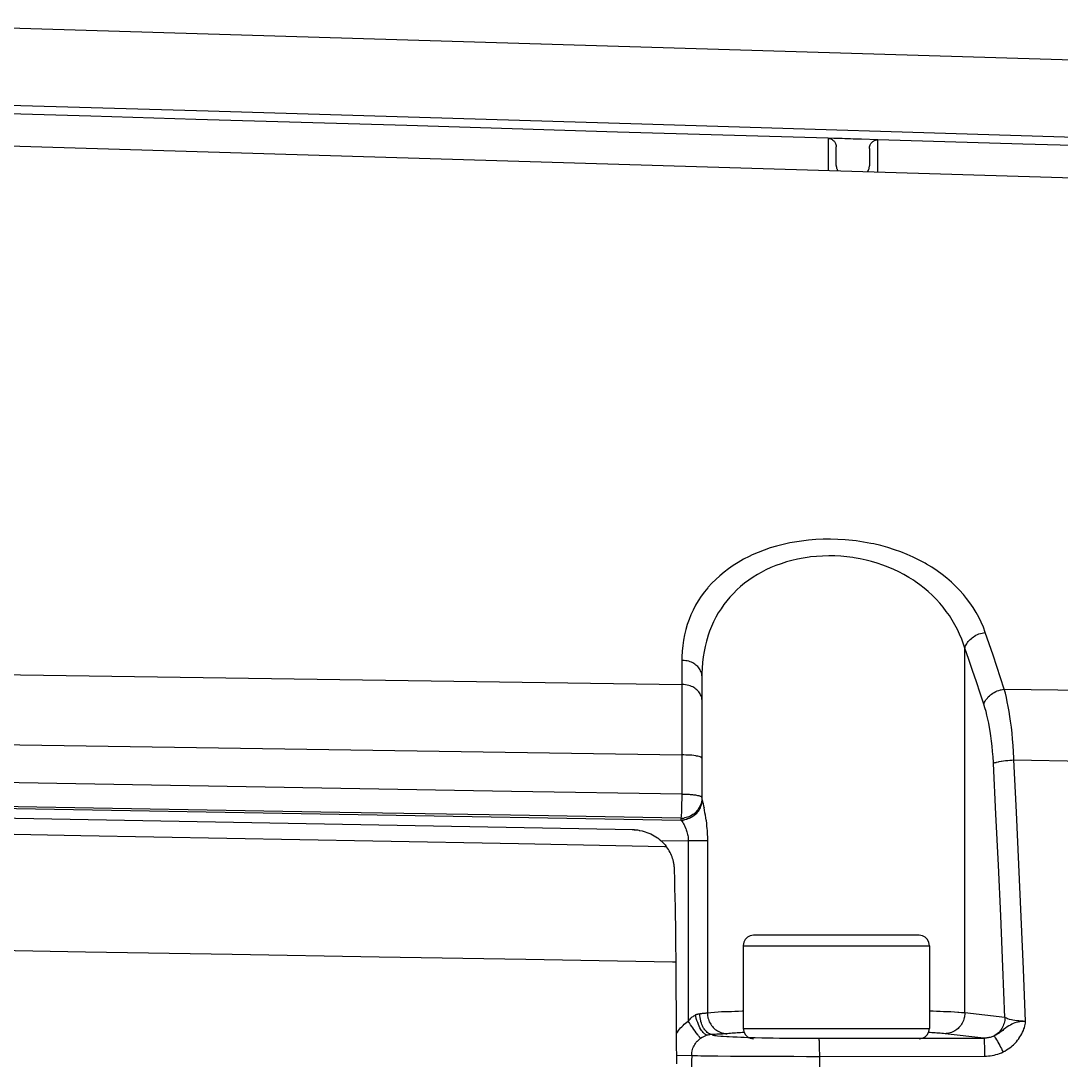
# Model space of a CAD drawing. Header units: millimetres. Extents: x -495897 to 1376592, y -28539 to 470976.
# Drawn here: x 196037 to 197672, y 221278 to 222911 of the extents above; entities that cross this region are included whole.
import ezdxf

# ---------------------------------------------------------------- set-up
doc = ezdxf.new("R2010")
doc.units = ezdxf.units.MM

msp = doc.modelspace()

# ---------------------------------------------------------------- linework, layer by layer
at = {"color": 0}
for p, q in [((195650.278, 222911.263), (202479.308, 222706.253)), ((196331.608, 222769.043), (195650.278, 222789.453)), ((202520.518, 222519.053), (194094.438, 222772.033)), ((196146.748, 222761.503), (195980.998, 222766.443)), ((196312.238, 222756.433), (196146.748, 222761.503)), ((196477.728, 222751.623), (196312.238, 222756.433)), ((197013.068, 222748.633), (196331.608, 222769.043)), ((196643.478, 222746.553), (196477.728, 222751.623)), ((196808.968, 222741.613), (196643.478, 222746.553)), ((196974.718, 222736.543), (196808.968, 222741.613)), ((197694.268, 222728.093), (197013.068, 222748.633)), ((197140.208, 222731.733), (196974.718, 222736.543)), ((197305.698, 222726.663), (197140.208, 222731.733)), ((197305.698, 222726.663), (197305.698, 222675.443)), ((197314.538, 222726.533), (197305.698, 222726.663)), ((197305.698, 222726.663), (197306.998, 222726.533)), ((197306.998, 222726.533), (197308.428, 222726.273)), ((197308.428, 222726.273), (197309.728, 222726.013)), ((197309.728, 222726.013), (197311.028, 222725.233)), ((197311.028, 222725.233), (197312.198, 222724.583)), ((197312.198, 222724.583), (197313.238, 222723.803)), ((197313.238, 222723.803), (197314.408, 222722.763)), ((197314.408, 222722.763), (197315.448, 222721.853)), ((197318.828, 222726.273), (197314.538, 222726.273)), ((197315.448, 222721.853), (197316.098, 222720.813)), ((197316.098, 222720.813), (197316.878, 222719.513)), ((197323.118, 222726.143), (197318.828, 222726.273)), ((197327.668, 222726.143), (197323.118, 222726.143)), ((197331.958, 222726.013), (197327.668, 222726.143)), ((197336.248, 222725.883), (197331.958, 222726.013)), ((197340.538, 222725.623), (197336.248, 222725.883)), ((197344.828, 222725.493), (197340.538, 222725.623)), ((197349.118, 222725.493), (197344.828, 222725.493)), ((197353.538, 222725.233), (197349.118, 222725.493)), ((197357.828, 222725.103), (197353.538, 222725.233)), ((197383.828, 222724.323), (197357.828, 222725.103)), ((197373.688, 222719.773), (197374.728, 222720.813)), ((197374.728, 222720.813), (197375.768, 222721.723)), ((197375.768, 222721.723), (197377.068, 222722.373)), ((197377.068, 222722.373), (197377.458, 222722.633)), ((197377.458, 222722.633), (197378.628, 222723.283)), ((197378.628, 222723.283), (197379.928, 222723.803)), ((197379.928, 222723.803), (197381.358, 222724.193)), ((197381.358, 222724.193), (197382.658, 222724.323)), ((197382.658, 222724.323), (197383.828, 222724.323)), ((197383.828, 222673.363), (197383.828, 222724.323)), ((197611.328, 222717.563), (197383.828, 222724.323)), ((197316.878, 222719.513), (197317.398, 222718.343)), ((197317.398, 222718.343), (197317.918, 222717.043)), ((197317.918, 222717.043), (197318.308, 222715.613)), ((197318.308, 222715.613), (197318.438, 222714.183)), ((197318.438, 222714.183), (197318.438, 222713.143)), ((197318.438, 222683.893), (197318.438, 222713.143)), ((197370.438, 222711.973), (197370.828, 222713.403)), ((197370.438, 222710.543), (197370.438, 222711.973)), ((197370.438, 222710.543), (197370.438, 222683.243)), ((197370.828, 222713.403), (197371.088, 222714.833)), ((197371.088, 222714.833), (197371.478, 222716.393)), ((197371.478, 222716.393), (197372.258, 222717.563)), ((197372.258, 222717.563), (197372.908, 222718.603)), ((197372.908, 222718.603), (197373.688, 222719.773)), ((197838.828, 222710.803), (197611.328, 222717.563)), ((197318.438, 222683.893), (197318.438, 222683.503)), ((197318.438, 222683.503), (197318.438, 222682.593)), ((197318.438, 222682.593), (197318.698, 222681.813)), ((197318.698, 222681.813), (197318.698, 222680.903)), ((197318.698, 222680.903), (197318.958, 222679.993)), ((197318.958, 222679.993), (197319.218, 222679.083)), ((197319.218, 222679.083), (197319.608, 222678.173)), ((197319.608, 222678.173), (197319.868, 222677.263)), ((197319.868, 222677.263), (197320.128, 222676.743)), ((197320.128, 222676.743), (197320.648, 222675.963)), ((197320.648, 222675.963), (197320.908, 222675.053)), ((197367.448, 222673.883), (197367.708, 222674.273)), ((197367.708, 222674.273), (197368.358, 222675.053)), ((197368.358, 222675.053), (197368.748, 222675.963)), ((197368.748, 222676.353), (197369.398, 222677.263)), ((197368.748, 222675.963), (197368.748, 222676.353)), ((197369.398, 222677.263), (197369.658, 222678.173)), ((197369.658, 222678.173), (197369.918, 222679.213)), ((197369.918, 222679.213), (197370.048, 222680.123)), ((197370.048, 222680.123), (197370.308, 222681.163)), ((197370.308, 222681.163), (197370.438, 222682.203)), ((197370.438, 222682.203), (197370.438, 222683.243)), ((197214.568, 222083.033), (197204.948, 222079.653)), ((197224.578, 222085.893), (197214.568, 222083.033)), ((197234.848, 222088.623), (197224.578, 222085.893)), ((197245.378, 222090.963), (197234.848, 222088.623)), ((197256.298, 222092.913), (197245.378, 222090.963)), ((197267.348, 222094.343), (197256.298, 222092.913)), ((197274.758, 222095.253), (197267.348, 222094.343)), ((197286.198, 222096.163), (197274.758, 222095.253)), ((197297.898, 222096.813), (197286.198, 222096.163)), ((197309.468, 222096.813), (197297.898, 222096.813)), ((197320.908, 222096.423), (197309.468, 222096.813)), ((197332.608, 222095.903), (197320.908, 222096.423)), ((197338.198, 222095.383), (197332.608, 222095.903)), ((197349.638, 222094.083), (197338.198, 222095.383)), ((197361.078, 222092.393), (197349.638, 222094.083)), ((197372.518, 222090.313), (197361.078, 222092.393)), ((197377.198, 222089.273), (197372.518, 222090.313)), ((197388.378, 222086.673), (197377.198, 222089.273)), ((197399.168, 222083.813), (197388.378, 222086.673)), ((197409.698, 222080.303), (197399.168, 222083.813)), ((197181.288, 222069.643), (197172.708, 222065.353)), ((197186.488, 222072.113), (197181.288, 222069.643)), ((197195.588, 222076.013), (197186.488, 222072.113)), ((197204.948, 222079.653), (197195.588, 222076.013)), ((197266.568, 222067.043), (197257.598, 222065.353)), ((197275.668, 222068.603), (197266.568, 222067.043)), ((197278.138, 222068.863), (197275.668, 222068.603)), ((197287.498, 222069.773), (197278.138, 222068.863)), ((197296.988, 222070.293), (197287.498, 222069.773)), ((197306.478, 222070.553), (197296.988, 222070.293)), ((197315.968, 222070.553), (197306.478, 222070.553)), ((197325.458, 222070.033), (197315.968, 222070.553)), ((197334.948, 222068.993), (197325.458, 222070.033)), ((197344.438, 222067.823), (197334.948, 222068.993)), ((197346.648, 222067.693), (197344.438, 222067.823)), ((197355.878, 222065.873), (197346.648, 222067.693)), ((197419.838, 222076.793), (197409.698, 222080.303)), ((197429.718, 222072.763), (197419.838, 222076.793)), ((197439.338, 222068.603), (197429.718, 222072.763)), ((197448.698, 222063.923), (197439.338, 222068.603)), ((197149.048, 222050.403), (197142.028, 222045.073)), ((197156.458, 222055.603), (197149.048, 222050.403)), ((197164.388, 222060.413), (197156.458, 222055.603)), ((197172.708, 222065.353), (197164.388, 222060.413)), ((197215.738, 222052.093), (197207.938, 222048.453)), ((197223.538, 222055.343), (197215.738, 222052.093)), ((197231.598, 222058.333), (197223.538, 222055.343)), ((197240.048, 222061.063), (197231.598, 222058.333)), ((197248.628, 222063.273), (197240.048, 222061.063)), ((197257.598, 222065.353), (197248.628, 222063.273)), ((197365.238, 222063.923), (197355.878, 222065.873)), ((197373.688, 222061.713), (197365.238, 222063.923)), ((197382.658, 222059.243), (197373.688, 222061.713)), ((197391.498, 222056.123), (197382.658, 222059.243)), ((197400.208, 222053.003), (197391.498, 222056.123)), ((197408.658, 222049.363), (197400.208, 222053.003)), ((197457.928, 222059.113), (197448.698, 222063.923)), ((197460.008, 222057.813), (197457.928, 222059.113)), ((197468.588, 222052.613), (197460.008, 222057.813)), ((197476.908, 222047.023), (197468.588, 222052.613)), ((197135.268, 222039.483), (197128.898, 222033.633)), ((197142.028, 222045.073), (197135.268, 222039.483)), ((197187.658, 222037.013), (197181.158, 222032.593)), ((197194.808, 222041.433), (197187.658, 222037.013)), ((197200.528, 222044.683), (197194.808, 222041.433)), ((197207.938, 222048.453), (197200.528, 222044.683)), ((197416.848, 222045.463), (197408.658, 222049.363)), ((197424.648, 222041.303), (197416.848, 222045.463)), ((197432.448, 222036.753), (197424.648, 222041.303)), ((197439.728, 222032.203), (197432.448, 222036.753)), ((197484.708, 222041.433), (197476.908, 222047.023)), ((197492.118, 222035.583), (197484.708, 222041.433)), ((197499.268, 222029.473), (197492.118, 222035.583)), ((197116.548, 222020.503), (197111.218, 222013.873)), ((197117.328, 222021.413), (197116.548, 222020.503)), ((197122.788, 222027.653), (197117.328, 222021.413)), ((197128.898, 222033.633), (197122.788, 222027.653)), ((197168.158, 222022.453), (197162.308, 222017.123)), ((197174.398, 222027.523), (197168.158, 222022.453)), ((197181.158, 222032.593), (197174.398, 222027.523)), ((197442.588, 222030.383), (197439.728, 222032.203)), ((197449.608, 222025.313), (197442.588, 222030.383)), ((197456.628, 222019.983), (197449.608, 222025.313)), ((197462.998, 222014.393), (197456.628, 222019.983)), ((197505.898, 222022.973), (197499.268, 222029.473)), ((197512.268, 222016.603), (197505.898, 222022.973)), ((197106.148, 222007.113), (197101.468, 222000.093)), ((197111.218, 222013.873), (197106.148, 222007.113)), ((197151.388, 222005.943), (197146.578, 222000.093)), ((197156.718, 222011.533), (197151.388, 222005.943)), ((197162.308, 222017.123), (197156.718, 222011.533)), ((197469.498, 222008.543), (197462.998, 222014.393)), ((197475.478, 222002.563), (197469.498, 222008.543)), ((197481.198, 221996.323), (197475.478, 222002.563)), ((197518.248, 222009.973), (197512.268, 222016.603)), ((197523.058, 222003.863), (197518.248, 222009.973)), ((197528.388, 221996.713), (197523.058, 222003.863)), ((197093.408, 221985.533), (197090.028, 221978.123)), ((197097.438, 221992.943), (197093.408, 221985.533)), ((197101.468, 222000.093), (197097.438, 221992.943)), ((197137.348, 221987.613), (197133.058, 221980.983)), ((197141.638, 221993.983), (197137.348, 221987.613)), ((197146.578, 222000.093), (197141.638, 221993.983)), ((197486.528, 221990.083), (197481.198, 221996.323)), ((197491.338, 221983.453), (197486.528, 221990.083)), ((197533.458, 221989.303), (197528.388, 221996.713)), ((197538.138, 221981.763), (197533.458, 221989.303)), ((197087.038, 221970.583), (197084.308, 221962.783)), ((197090.028, 221978.123), (197087.038, 221970.583)), ((197129.288, 221974.093), (197125.518, 221966.943)), ((197133.058, 221980.983), (197129.288, 221974.093)), ((197496.148, 221976.823), (197491.338, 221983.453)), ((197500.698, 221969.673), (197496.148, 221976.823)), ((197504.728, 221962.523), (197500.698, 221969.673)), ((197542.298, 221974.093), (197538.138, 221981.763)), ((197546.198, 221966.293), (197542.298, 221974.093)), ((197081.838, 221954.723), (197079.888, 221946.533)), ((197084.308, 221962.783), (197081.838, 221954.723)), ((197119.278, 221952.253), (197116.548, 221944.583)), ((197122.268, 221959.793), (197119.278, 221952.253)), ((197125.518, 221966.943), (197122.268, 221959.793)), ((197508.758, 221954.983), (197504.728, 221962.523)), ((197512.268, 221947.443), (197508.758, 221954.983)), ((197549.578, 221958.363), (197546.198, 221966.293)), ((197552.438, 221950.303), (197549.578, 221958.363)), ((197078.198, 221938.083), (197077.028, 221929.633)), ((197079.888, 221946.533), (197078.198, 221938.083)), ((197114.338, 221936.393), (197112.258, 221928.203)), ((197116.418, 221944.063), (197114.338, 221936.393)), ((197116.548, 221944.583), (197116.418, 221944.063)), ((197515.518, 221939.513), (197512.268, 221947.443)), ((197517.858, 221933.663), (197515.518, 221939.513)), ((197524.488, 221934.313), (197525.788, 221936.003)), ((197525.788, 221936.003), (197527.348, 221937.693)), ((197527.348, 221937.693), (197529.038, 221939.383)), ((197529.038, 221939.383), (197530.728, 221940.943)), ((197530.728, 221940.943), (197531.898, 221941.853)), ((197531.898, 221941.853), (197533.848, 221943.283)), ((197533.848, 221943.283), (197535.798, 221944.583)), ((197535.798, 221944.583), (197537.878, 221945.883)), ((197537.878, 221945.883), (197540.218, 221946.923)), ((197540.218, 221946.923), (197542.558, 221947.963)), ((197542.558, 221947.963), (197544.898, 221948.613)), ((197544.898, 221948.613), (197547.498, 221949.393)), ((197547.498, 221949.393), (197549.968, 221949.913)), ((197549.968, 221949.913), (197552.438, 221950.303)), ((197552.438, 221950.303), (197552.438, 221950.303)), ((197076.248, 221920.923), (197075.728, 221911.953)), ((197077.028, 221929.633), (197076.248, 221920.923)), ((197110.568, 221920.143), (197109.268, 221911.823)), ((197112.258, 221928.203), (197110.568, 221920.143)), ((197520.588, 221925.603), (197517.858, 221933.663)), ((197520.588, 221925.603), (197520.978, 221927.423)), ((197520.588, 221352.433), (197520.588, 221925.603)), ((197520.978, 221927.423), (197521.628, 221929.113)), ((197521.628, 221929.113), (197522.538, 221930.933)), ((197522.538, 221930.933), (197523.448, 221932.623)), ((197523.448, 221932.623), (197524.488, 221934.313)), ((194094.438, 221911.953), (197075.728, 221868.533)), ((197075.728, 221911.953), (197075.728, 221906.363)), ((197075.728, 221906.363), (197075.728, 221868.533)), ((197076.638, 221906.363), (197075.728, 221906.363)), ((197079.368, 221906.233), (197076.638, 221906.363)), ((197081.838, 221905.843), (197079.368, 221906.233)), ((197084.178, 221905.453), (197081.838, 221905.843)), ((197086.518, 221904.933), (197084.178, 221905.453)), ((197088.858, 221904.283), (197086.518, 221904.933)), ((197090.808, 221903.373), (197088.858, 221904.283)), ((197092.758, 221902.463), (197090.808, 221903.373)), ((197108.228, 221903.113), (197107.448, 221894.403)), ((197109.268, 221911.823), (197108.228, 221903.113)), ((197094.578, 221901.423), (197092.758, 221902.463)), ((197096.398, 221900.383), (197094.578, 221901.423)), ((197097.958, 221899.083), (197096.398, 221900.383)), ((197099.388, 221898.043), (197097.958, 221899.083)), ((197100.818, 221896.613), (197099.388, 221898.043)), ((197102.248, 221894.923), (197100.818, 221896.613)), ((197103.288, 221893.363), (197102.248, 221894.923)), ((197104.458, 221891.673), (197103.288, 221893.363)), ((197105.238, 221890.113), (197104.458, 221891.673)), ((197106.018, 221888.553), (197105.238, 221890.113)), ((197106.538, 221886.863), (197106.018, 221888.553)), ((197106.928, 221885.433), (197106.538, 221886.863)), ((197107.448, 221894.403), (197107.318, 221885.563)), ((197107.058, 221883.873), (197106.928, 221885.433)), ((197107.058, 221882.183), (197107.058, 221883.873)), ((197107.058, 221882.183), (197107.058, 221690.823)), ((197107.318, 221885.563), (197107.318, 221882.183)), ((197075.728, 221868.533), (197075.728, 221866.973)), ((197076.378, 221868.403), (197075.728, 221868.533)), ((197075.728, 221866.973), (197075.728, 221856.053)), ((197075.728, 221856.053), (197075.728, 221780.133)), ((197079.108, 221868.403), (197076.378, 221868.403)), ((197081.708, 221868.143), (197079.108, 221868.403)), ((197084.178, 221867.493), (197081.708, 221868.143)), ((197086.518, 221866.973), (197084.178, 221867.493)), ((197088.598, 221866.453), (197086.518, 221866.973)), ((197090.808, 221865.543), (197088.598, 221866.453)), ((197092.758, 221864.633), (197090.808, 221865.543)), ((197094.578, 221863.723), (197092.758, 221864.633)), ((197096.398, 221862.553), (197094.578, 221863.723)), ((197097.958, 221861.253), (197096.398, 221862.553)), ((197099.388, 221860.213), (197097.958, 221861.253)), ((197100.818, 221858.783), (197099.388, 221860.213)), ((197102.248, 221857.093), (197100.818, 221858.783)), ((197103.288, 221855.663), (197102.248, 221857.093)), ((197104.458, 221854.103), (197103.288, 221855.663)), ((197105.238, 221852.543), (197104.458, 221854.103)), ((197562.448, 221853.583), (197564.658, 221854.883)), ((197564.658, 221854.883), (197566.738, 221856.053)), ((197566.738, 221856.053), (197569.078, 221857.353)), ((197569.078, 221857.353), (197571.418, 221858.393)), ((197571.418, 221858.393), (197573.888, 221859.303)), ((197573.888, 221859.303), (197576.488, 221860.083)), ((197576.488, 221860.083), (197577.398, 221860.213)), ((197577.398, 221860.213), (197579.868, 221860.733)), ((197579.868, 221860.733), (197582.338, 221861.253)), ((197582.338, 221861.253), (198076.208, 221854.103)), ((197584.158, 221854.883), (197582.338, 221861.253)), ((197585.718, 221847.993), (197584.158, 221854.883)), ((197106.018, 221850.853), (197105.238, 221852.543)), ((197106.538, 221849.293), (197106.018, 221850.853)), ((197106.928, 221847.863), (197106.538, 221849.293)), ((197107.058, 221846.173), (197106.928, 221847.863)), ((197107.058, 221844.743), (197107.058, 221846.173)), ((197550.228, 221837.463), (197550.878, 221839.023)), ((197550.878, 221839.023), (197551.528, 221840.843)), ((197551.528, 221840.843), (197552.438, 221842.403)), ((197552.438, 221842.403), (197553.348, 221844.223)), ((197553.348, 221844.223), (197554.388, 221845.653)), ((197554.388, 221845.653), (197555.818, 221847.213)), ((197555.818, 221847.213), (197557.248, 221849.163)), ((197557.248, 221849.163), (197558.938, 221850.463)), ((197558.938, 221850.463), (197560.628, 221852.153)), ((197560.628, 221852.153), (197562.448, 221853.583)), ((197587.148, 221841.233), (197585.718, 221847.993)), ((197588.578, 221833.823), (197587.148, 221841.233)), ((197552.048, 221831.873), (197550.228, 221837.463)), ((197553.738, 221826.283), (197552.048, 221831.873)), ((197555.168, 221820.433), (197553.738, 221826.283)), ((197590.138, 221826.153), (197588.578, 221833.823)), ((197591.308, 221818.093), (197590.138, 221826.153)), ((197556.598, 221814.193), (197555.168, 221820.433)), ((197558.028, 221807.693), (197556.598, 221814.193)), ((197559.328, 221800.933), (197558.028, 221807.693)), ((197592.218, 221810.813), (197591.308, 221818.093)), ((197593.518, 221801.453), (197592.218, 221810.813)), ((194094.438, 221803.013), (197075.728, 221757.903)), ((197560.108, 221795.343), (197559.328, 221800.933)), ((197561.408, 221787.673), (197560.108, 221795.343)), ((197594.558, 221792.093), (197593.518, 221801.453)), ((197595.468, 221782.473), (197594.558, 221792.093)), ((197075.728, 221780.133), (197075.728, 221768.953)), ((197562.448, 221779.743), (197561.408, 221787.673)), ((197563.358, 221771.683), (197562.448, 221779.743)), ((197596.118, 221772.723), (197595.468, 221782.473)), ((197596.898, 221762.713), (197596.118, 221772.723)), ((197075.728, 221768.953), (197075.728, 221757.903)), ((197075.728, 221757.903), (197075.728, 221696.153)), ((197078.978, 221757.903), (197075.728, 221757.903)), ((197082.228, 221757.643), (197078.978, 221757.903)), ((197085.478, 221757.513), (197082.228, 221757.643)), ((197087.688, 221757.383), (197085.478, 221757.513)), ((197091.198, 221757.253), (197087.688, 221757.383)), ((197094.318, 221756.863), (197091.198, 221757.253)), ((197097.438, 221756.343), (197094.318, 221756.863)), ((197097.958, 221756.343), (197097.438, 221756.343)), ((197098.738, 221756.083), (197097.958, 221756.343)), ((197100.818, 221755.693), (197098.738, 221756.083)), ((197564.138, 221763.493), (197563.358, 221771.683)), ((197564.788, 221755.043), (197564.138, 221763.493)), ((197597.418, 221752.573), (197596.898, 221762.713)), ((197102.768, 221755.173), (197100.818, 221755.693)), ((197104.718, 221754.653), (197102.768, 221755.173)), ((197105.108, 221754.523), (197104.718, 221754.653)), ((197106.018, 221754.133), (197105.108, 221754.523)), ((197106.538, 221753.743), (197106.018, 221754.133)), ((197106.928, 221753.483), (197106.538, 221753.743)), ((197107.058, 221753.093), (197106.928, 221753.483)), ((197107.058, 221752.573), (197107.058, 221753.093)), ((197565.308, 221746.203), (197564.788, 221755.043)), ((197565.308, 221744.643), (197565.308, 221746.203)), ((197565.308, 221744.643), (197566.608, 221745.423)), ((197566.608, 221745.423), (197567.778, 221745.943)), ((197567.778, 221745.943), (197569.468, 221746.203)), ((197569.468, 221746.203), (197569.988, 221746.463)), ((197569.988, 221746.463), (197573.108, 221747.113)), ((197573.108, 221747.113), (197574.278, 221747.503)), ((197574.278, 221747.503), (197577.528, 221748.023)), ((197577.528, 221748.023), (197578.048, 221748.023)), ((197578.048, 221748.023), (197581.038, 221748.543)), ((197581.038, 221748.543), (197584.548, 221748.933)), ((197584.548, 221748.933), (197587.798, 221749.323)), ((197587.798, 221749.323), (197590.918, 221749.713)), ((197590.918, 221749.713), (197594.168, 221749.843)), ((197594.168, 221749.843), (197597.418, 221749.973)), ((197597.418, 221749.973), (197597.418, 221752.573)), ((197597.418, 221749.973), (198089.728, 221742.433)), ((196271.938, 221709.803), (196004.138, 221714.483)), ((196539.738, 221705.253), (196271.938, 221709.803)), ((194394.348, 221702.393), (197074.298, 221655.593)), ((196807.798, 221700.573), (196539.738, 221705.253)), ((197075.728, 221696.153), (196807.798, 221700.573)), ((197075.728, 221696.153), (197075.598, 221694.333)), ((197075.598, 221694.333), (197075.598, 221690.563)), ((197075.598, 221690.563), (197075.598, 221686.793)), ((197077.158, 221695.893), (197075.728, 221696.153)), ((197078.718, 221695.763), (197077.158, 221695.893)), ((197080.408, 221695.763), (197078.718, 221695.763)), ((197081.968, 221695.503), (197080.408, 221695.763)), ((197083.658, 221695.503), (197081.968, 221695.503)), ((197085.218, 221695.503), (197083.658, 221695.503)), ((197086.648, 221695.503), (197085.218, 221695.503)), ((197087.688, 221695.503), (197086.648, 221695.503)), ((197089.378, 221695.373), (197087.688, 221695.503)), ((197090.938, 221695.243), (197089.378, 221695.373)), ((197091.588, 221695.243), (197090.938, 221695.243)), ((197093.148, 221694.983), (197091.588, 221695.243)), ((197094.578, 221694.853), (197093.148, 221694.983)), ((197096.138, 221694.593), (197094.578, 221694.853)), ((197097.568, 221694.463), (197096.138, 221694.593)), ((197099.128, 221694.203), (197097.568, 221694.463)), ((197101.078, 221693.813), (197099.128, 221694.203)), ((197103.028, 221693.423), (197101.078, 221693.813)), ((197104.198, 221693.033), (197103.028, 221693.423)), ((197103.028, 221693.423), (197103.028, 221693.423)), ((197105.238, 221692.643), (197104.198, 221693.033)), ((197106.018, 221692.513), (197105.238, 221692.643)), ((197106.538, 221692.123), (197106.018, 221692.513)), ((197106.928, 221691.863), (197106.538, 221692.123)), ((197107.058, 221691.213), (197106.928, 221691.863)), ((197107.058, 221691.083), (197107.058, 221691.213)), ((197107.058, 221690.823), (197107.058, 221691.083)), ((197107.058, 221690.823), (197107.058, 221688.743)), ((196999.288, 221639.993), (194457.138, 221687.183)), ((196270.248, 221672.233), (196002.448, 221676.913)), ((197075.208, 221675.613), (197075.078, 221671.843)), ((197075.338, 221683.153), (197075.208, 221679.383)), ((197075.208, 221679.383), (197075.208, 221675.613)), ((197075.598, 221686.793), (197075.338, 221683.153)), ((197103.158, 221675.353), (197102.118, 221673.533)), ((197104.198, 221677.303), (197103.158, 221675.353)), ((197104.458, 221674.963), (197103.288, 221673.013)), ((197105.108, 221679.383), (197104.198, 221677.303)), ((197105.108, 221676.913), (197104.458, 221674.963)), ((197105.888, 221681.593), (197105.108, 221679.383)), ((197105.498, 221677.953), (197105.108, 221676.913)), ((197105.628, 221677.823), (197105.108, 221676.783)), ((197106.018, 221678.993), (197105.498, 221677.953)), ((197106.018, 221678.993), (197105.628, 221677.823)), ((197106.018, 221682.113), (197105.888, 221681.593)), ((197106.538, 221684.323), (197106.018, 221682.113)), ((197106.148, 221680.163), (197106.018, 221678.993)), ((197106.148, 221680.163), (197106.018, 221678.993)), ((197106.408, 221681.333), (197106.148, 221680.163)), ((197106.538, 221681.203), (197106.148, 221680.163)), ((197106.798, 221682.503), (197106.408, 221681.333)), ((197106.928, 221686.663), (197106.538, 221684.323)), ((197106.798, 221682.243), (197106.538, 221681.203)), ((197106.928, 221683.543), (197106.798, 221682.243)), ((197106.928, 221683.543), (197106.798, 221682.503)), ((197107.058, 221688.743), (197106.928, 221686.663)), ((197107.058, 221685.883), (197106.928, 221684.843)), ((197106.928, 221684.843), (197106.928, 221683.543)), ((197107.058, 221684.583), (197106.928, 221683.543)), ((197107.058, 221688.223), (197107.058, 221688.223)), ((197107.058, 221688.223), (197107.058, 221688.093)), ((197107.058, 221688.223), (197107.058, 221686.923)), ((197107.058, 221688.093), (197107.318, 221688.093)), ((197107.058, 221686.923), (197107.058, 221685.883)), ((197107.318, 221686.793), (197107.058, 221685.753)), ((197107.058, 221685.753), (197107.058, 221684.583)), ((197107.318, 221688.093), (197107.448, 221687.443)), ((197107.318, 221688.093), (197107.318, 221688.093)), ((197107.318, 221688.093), (197107.318, 221688.093)), ((197107.318, 221688.093), (197107.318, 221688.093)), ((197107.318, 221688.093), (197107.318, 221686.793)), ((197107.448, 221687.443), (197107.578, 221686.923)), ((197107.578, 221686.923), (197107.578, 221686.793)), ((197107.578, 221686.793), (197107.968, 221685.493)), ((197107.968, 221685.493), (197108.358, 221684.323)), ((197108.358, 221684.323), (197108.358, 221684.063)), ((197108.358, 221684.063), (197108.748, 221682.893)), ((197108.748, 221682.893), (197109.008, 221681.593)), ((197109.008, 221681.593), (197109.398, 221680.163)), ((197109.398, 221680.163), (197109.788, 221678.863)), ((197109.788, 221678.863), (197109.918, 221677.433)), ((197109.918, 221677.433), (197110.178, 221676.263)), ((197110.178, 221676.263), (197110.568, 221674.833)), ((196538.308, 221667.553), (196270.248, 221672.233)), ((196806.368, 221663.003), (196538.308, 221667.553)), ((197074.168, 221658.323), (196806.368, 221663.003)), ((197074.298, 221658.453), (197074.168, 221658.453)), ((197074.168, 221658.453), (197074.168, 221658.453)), ((197074.168, 221658.453), (197074.168, 221658.453)), ((197074.168, 221658.453), (197074.168, 221658.453)), ((197074.168, 221658.453), (197074.168, 221658.323)), ((197074.168, 221658.323), (197074.168, 221655.593)), ((197074.688, 221661.183), (197074.298, 221658.843)), ((197074.298, 221658.843), (197074.298, 221658.583)), ((197074.298, 221658.583), (197074.298, 221658.583)), ((197074.298, 221658.583), (197074.298, 221658.453)), ((197074.818, 221663.653), (197074.688, 221661.183)), ((197075.078, 221666.773), (197074.818, 221663.653)), ((197075.078, 221671.843), (197075.078, 221670.413)), ((197075.078, 221670.413), (197075.078, 221666.773)), ((197082.358, 221659.363), (197080.148, 221658.843)), ((197084.568, 221659.883), (197082.358, 221659.363)), ((197085.738, 221657.803), (197084.178, 221657.283)), ((197086.518, 221660.663), (197084.568, 221659.883)), ((197087.428, 221658.063), (197085.218, 221657.413)), ((197087.948, 221658.453), (197085.738, 221657.803)), ((197088.598, 221661.573), (197086.518, 221660.663)), ((197089.378, 221658.973), (197087.428, 221658.063)), ((197089.898, 221659.493), (197087.948, 221658.453)), ((197089.248, 221661.833), (197088.598, 221661.573)), ((197091.198, 221663.003), (197089.248, 221661.833)), ((197091.328, 221660.013), (197089.378, 221658.973)), ((197091.848, 221660.663), (197089.898, 221659.493)), ((197093.148, 221664.043), (197091.198, 221663.003)), ((197093.148, 221661.183), (197091.328, 221660.013)), ((197093.668, 221661.703), (197091.848, 221660.663)), ((197094.968, 221665.473), (197093.148, 221664.043)), ((197094.968, 221662.613), (197093.148, 221661.183)), ((197095.228, 221663.133), (197093.668, 221661.703)), ((197096.528, 221666.903), (197094.968, 221665.473)), ((197096.528, 221663.783), (197094.968, 221662.613)), ((197096.918, 221664.563), (197095.228, 221663.133)), ((197098.088, 221668.333), (197096.528, 221666.903)), ((197098.088, 221665.473), (197096.528, 221663.783)), ((197098.478, 221665.993), (197096.918, 221664.563)), ((197099.518, 221669.893), (197098.088, 221668.333)), ((197099.518, 221667.033), (197098.088, 221665.473)), ((197099.908, 221667.813), (197098.478, 221665.993)), ((197101.078, 221671.583), (197099.518, 221669.893)), ((197100.298, 221667.943), (197099.518, 221667.033)), ((197101.208, 221669.503), (197099.908, 221667.813)), ((197101.728, 221669.763), (197100.298, 221667.943)), ((197102.118, 221673.533), (197101.078, 221671.583)), ((197102.248, 221671.063), (197101.208, 221669.503)), ((197102.768, 221671.583), (197101.728, 221669.763)), ((197103.288, 221673.013), (197102.248, 221671.063)), ((197074.168, 221655.593), (197074.168, 221655.593)), ((197074.168, 221655.593), (197074.168, 221655.593)), ((197074.168, 221655.593), (197074.168, 221655.593)), ((197074.168, 221655.593), (197074.168, 221655.593)), ((197074.168, 221655.593), (197074.168, 221655.593)), ((197074.168, 221655.593), (197074.168, 221655.593)), ((197074.168, 221655.593), (197074.168, 221655.593)), ((197074.298, 221655.593), (197074.428, 221655.463)), ((197074.428, 221655.463), (197074.818, 221654.943)), ((197074.818, 221654.943), (197075.338, 221654.553)), ((197075.338, 221654.553), (197075.338, 221654.293)), ((197075.338, 221654.293), (197076.248, 221653.123)), ((197076.248, 221653.123), (197077.028, 221651.823)), ((197077.028, 221651.823), (197077.028, 221651.823)), ((197077.028, 221651.823), (197077.938, 221650.523)), ((197077.938, 221650.523), (197078.588, 221649.353)), ((197078.588, 221649.353), (197079.368, 221647.923)), ((197079.368, 221647.923), (197079.758, 221646.753)), ((197079.758, 221646.753), (197080.408, 221645.583)), ((197081.968, 221656.503), (197079.888, 221656.113)), ((197081.968, 221656.243), (197079.888, 221655.983)), ((197080.408, 221645.583), (197081.058, 221644.283)), ((197081.058, 221644.283), (197081.708, 221642.853)), ((197081.708, 221642.853), (197081.838, 221642.333)), ((197081.838, 221642.333), (197082.488, 221640.383)), ((197084.178, 221657.283), (197081.968, 221656.503)), ((197083.138, 221656.633), (197081.968, 221656.243)), ((197085.218, 221657.413), (197083.138, 221656.633)), ((197113.688, 221655.463), (197113.948, 221654.163)), ((197113.948, 221654.163), (197114.338, 221650.913)), ((197114.338, 221650.913), (197114.598, 221647.663)), ((197114.598, 221647.663), (197114.728, 221645.713)), ((197114.728, 221645.713), (197115.118, 221642.333)), ((197115.118, 221642.333), (197115.378, 221639.083)), ((196131.148, 221630.893), (195901.828, 221635.183)), ((196360.598, 221626.603), (196131.148, 221630.893)), ((196589.918, 221622.313), (196360.598, 221626.603)), ((197008.778, 221639.083), (197009.948, 221638.953)), ((197009.948, 221638.953), (197013.198, 221638.433)), ((197013.198, 221638.433), (197016.318, 221637.523)), ((197016.318, 221637.523), (197018.008, 221637.003)), ((197018.008, 221637.003), (197020.868, 221636.093)), ((197020.868, 221636.093), (197023.988, 221635.053)), ((197023.988, 221635.053), (197026.848, 221633.753)), ((197026.848, 221633.753), (197029.708, 221632.323)), ((197029.708, 221632.323), (197032.308, 221630.893)), ((197032.308, 221630.893), (197035.038, 221629.333)), ((197035.038, 221629.333), (197037.638, 221627.513)), ((197037.638, 221627.513), (197038.288, 221626.993)), ((197038.288, 221626.993), (197039.718, 221625.823)), ((197039.718, 221625.823), (197041.148, 221624.783)), ((197082.488, 221640.383), (197083.268, 221638.433)), ((197083.268, 221638.433), (197083.658, 221637.003)), ((197083.658, 221637.003), (197084.178, 221635.053)), ((197084.178, 221635.053), (197084.698, 221633.103)), ((197084.698, 221633.103), (197085.088, 221631.023)), ((197085.088, 221631.023), (197085.478, 221628.943)), ((197085.478, 221628.943), (197085.608, 221626.993)), ((197085.608, 221626.993), (197085.738, 221624.783)), ((197115.378, 221639.083), (197115.508, 221635.833)), ((197115.508, 221635.833), (197115.638, 221632.713)), ((197115.638, 221632.713), (197115.898, 221629.333)), ((197115.898, 221629.333), (197115.898, 221626.083)), ((197115.898, 221626.083), (197115.898, 221622.833)), ((196819.238, 221618.023), (196589.918, 221622.313)), ((197048.688, 221613.733), (196819.238, 221618.023)), ((197041.148, 221624.783), (197041.798, 221624.003)), ((197041.798, 221624.003), (197043.098, 221622.963)), ((197042.448, 221623.613), (197085.738, 221622.833)), ((197043.098, 221622.963), (197044.528, 221621.663)), ((197044.528, 221621.663), (197045.828, 221620.493)), ((197045.828, 221620.493), (197047.128, 221619.193)), ((197047.128, 221619.193), (197048.168, 221618.023)), ((197048.168, 221618.023), (197049.468, 221616.593)), ((197051.678, 221613.733), (197048.688, 221613.733)), ((197049.468, 221616.593), (197050.508, 221615.163)), ((197085.738, 221624.783), (197085.738, 221622.833)), ((197085.738, 221622.833), (197085.738, 221339.433)), ((197115.898, 221622.833), (197085.738, 221622.833)), ((197115.898, 221622.833), (197115.898, 221352.303)), ((197064.678, 221562.773), (197064.288, 221577.333)), ((197064.938, 221548.343), (197064.678, 221562.773)), ((197065.328, 221533.783), (197064.938, 221548.343)), ((197065.588, 221519.223), (197065.328, 221533.783)), ((197065.848, 221504.793), (197065.588, 221519.223)), ((197066.108, 221490.233), (197065.848, 221504.793)), ((197066.238, 221475.803), (197066.108, 221490.233)), ((197066.238, 221469.693), (197066.238, 221475.803)), ((197066.498, 221455.133), (197066.238, 221469.693)), ((197448.438, 221474.503), (197188.438, 221474.503)), ((196138.428, 221448.113), (195907.678, 221452.143)), ((196369.178, 221444.213), (196138.428, 221448.113)), ((197066.628, 221440.573), (197066.498, 221455.133)), ((197172.058, 221458.123), (197172.058, 221328.253)), ((197172.058, 221458.123), (197464.688, 221458.123)), ((197464.688, 221458.123), (197464.688, 221328.253)), ((196599.928, 221440.313), (196369.178, 221444.213)), ((196830.548, 221436.413), (196599.928, 221440.313)), ((197061.168, 221432.383), (196830.548, 221436.413)), ((197066.628, 221432.253), (197061.428, 221432.383)), ((197066.628, 221432.253), (197066.628, 221440.573)), ((197066.888, 221392.343), (197066.628, 221432.253)), ((197067.148, 221352.303), (197066.888, 221392.343)), ((197067.538, 221312.393), (197067.148, 221352.303)), ((197093.278, 221347.103), (197094.708, 221348.013)), ((197094.708, 221348.013), (197096.008, 221348.663)), ((197096.008, 221348.663), (197097.308, 221349.443)), ((197097.308, 221349.443), (197097.958, 221349.833)), ((197097.828, 221347.233), (197097.308, 221349.443)), ((197098.478, 221343.853), (197097.828, 221347.233)), ((197097.958, 221349.833), (197098.738, 221349.963)), ((197098.738, 221349.963), (197099.128, 221350.353)), ((197099.128, 221350.353), (197099.908, 221350.483)), ((197099.908, 221350.483), (197100.688, 221350.743)), ((197100.688, 221350.743), (197101.338, 221350.873)), ((197101.338, 221350.873), (197102.118, 221350.873)), ((197102.118, 221350.873), (197102.638, 221351.003)), ((197102.638, 221351.003), (197103.288, 221351.003)), ((197103.288, 221351.003), (197104.068, 221351.263)), ((197105.238, 221351.263), (197104.068, 221351.003)), ((197104.198, 221348.403), (197104.068, 221351.003)), ((197104.458, 221345.543), (197104.198, 221348.403)), ((197106.408, 221351.263), (197105.238, 221351.263)), ((197107.578, 221351.393), (197106.408, 221351.263)), ((197108.878, 221351.653), (197107.578, 221351.393)), ((197109.918, 221351.653), (197108.878, 221351.653)), ((197111.218, 221351.653), (197109.918, 221351.653)), ((197112.258, 221351.783), (197111.218, 221351.653)), ((197113.558, 221351.913), (197112.258, 221351.783)), ((197114.078, 221352.173), (197113.558, 221351.913)), ((197115.118, 221352.303), (197114.078, 221352.173)), ((197115.898, 221352.303), (197115.118, 221352.303)), ((197121.488, 221352.823), (197115.898, 221352.303)), ((197115.898, 221352.303), (197116.028, 221350.223)), ((197116.028, 221350.223), (197116.288, 221348.013)), ((197116.288, 221348.013), (197116.548, 221345.673)), ((197127.208, 221353.343), (197121.488, 221352.823)), ((197132.668, 221353.603), (197127.208, 221353.343)), ((197138.258, 221353.993), (197132.668, 221353.603)), ((197143.848, 221354.123), (197138.258, 221353.993)), ((197149.568, 221354.253), (197143.848, 221354.123)), ((197153.728, 221354.383), (197149.568, 221354.253)), ((197159.188, 221354.643), (197153.728, 221354.383)), ((197164.778, 221354.773), (197159.188, 221354.643)), ((197170.498, 221355.033), (197164.778, 221354.773)), ((197171.928, 221355.033), (197170.498, 221355.033)), ((197470.408, 221355.033), (197464.818, 221355.033)), ((197475.998, 221354.773), (197470.408, 221355.033)), ((197481.458, 221354.643), (197475.998, 221354.773)), ((197487.048, 221354.383), (197481.458, 221354.643)), ((197492.638, 221354.123), (197487.048, 221354.383)), ((197498.228, 221353.993), (197492.638, 221354.123)), ((197503.948, 221353.603), (197498.228, 221353.993)), ((197509.408, 221353.213), (197503.948, 221353.603)), ((197511.098, 221353.213), (197509.408, 221353.213)), ((197514.998, 221352.823), (197511.098, 221353.213)), ((197520.588, 221352.433), (197514.998, 221352.823)), ((197520.068, 221348.013), (197519.678, 221345.933)), ((197520.328, 221350.223), (197520.068, 221348.013)), ((197583.378, 221345.153), (197520.328, 221352.433)), ((197520.588, 221352.433), (197520.328, 221350.223)), ((197073.778, 221328.903), (197075.728, 221330.853)), ((197075.728, 221330.853), (197077.548, 221332.803)), ((197077.548, 221332.803), (197079.498, 221334.623)), ((197079.498, 221334.623), (197081.708, 221336.313)), ((197081.708, 221336.313), (197083.658, 221338.003)), ((197083.658, 221338.003), (197085.738, 221339.433)), ((197085.738, 221339.433), (197086.908, 221340.733)), ((197087.688, 221336.703), (197085.738, 221339.433)), ((197086.908, 221340.733), (197087.688, 221341.903)), ((197087.688, 221341.903), (197088.858, 221342.943)), ((197089.508, 221333.973), (197087.688, 221336.703)), ((197088.858, 221342.943), (197089.898, 221344.243)), ((197091.588, 221331.373), (197089.508, 221333.973)), ((197089.898, 221344.243), (197090.938, 221345.153)), ((197090.938, 221345.153), (197091.978, 221346.193)), ((197092.758, 221329.293), (197091.588, 221331.373)), ((197091.978, 221346.193), (197093.278, 221347.103)), ((197099.518, 221340.733), (197098.478, 221343.853)), ((197100.688, 221337.483), (197099.518, 221340.733)), ((197101.728, 221334.363), (197100.688, 221337.483)), ((197103.028, 221331.633), (197101.728, 221334.363)), ((197104.198, 221329.033), (197103.028, 221331.633)), ((197104.978, 221342.813), (197104.458, 221345.543)), ((197105.498, 221339.953), (197104.978, 221342.813)), ((197105.628, 221338.913), (197105.498, 221339.953)), ((197106.408, 221336.573), (197105.628, 221338.913)), ((197107.058, 221334.363), (197106.408, 221336.573)), ((197107.968, 221332.283), (197107.058, 221334.363)), ((197108.878, 221330.463), (197107.968, 221332.283)), ((197116.548, 221345.673), (197116.808, 221344.893)), ((197116.808, 221344.893), (197117.458, 221342.813)), ((197117.458, 221342.813), (197118.238, 221340.733)), ((197118.238, 221340.733), (197118.888, 221338.523)), ((197118.888, 221338.523), (197120.058, 221336.573)), ((197120.058, 221336.573), (197121.098, 221334.623)), ((197121.098, 221334.623), (197122.268, 221332.803)), ((197122.268, 221332.803), (197123.828, 221331.243)), ((197123.828, 221331.243), (197125.128, 221329.553)), ((197512.658, 221331.243), (197511.228, 221329.553)), ((197513.958, 221332.803), (197512.658, 221331.243)), ((197515.258, 221334.753), (197513.958, 221332.803)), ((197516.298, 221336.573), (197515.258, 221334.753)), ((197517.338, 221338.653), (197516.298, 221336.573)), ((197518.248, 221340.733), (197517.338, 221338.653)), ((197518.898, 221342.813), (197518.248, 221340.733)), ((197519.548, 221345.153), (197518.898, 221342.813)), ((197519.678, 221345.933), (197519.548, 221345.153)), ((197580.778, 221332.023), (197579.738, 221330.073)), ((197581.428, 221334.233), (197580.778, 221332.023)), ((197582.208, 221336.313), (197581.428, 221334.233)), ((197582.728, 221338.523), (197582.208, 221336.313)), ((197583.118, 221340.733), (197582.728, 221338.523)), ((197583.378, 221342.943), (197583.118, 221340.733)), ((197584.548, 221344.633), (197583.378, 221345.153)), ((197583.378, 221345.153), (197583.378, 221342.943)), ((197585.718, 221344.113), (197584.548, 221344.633)), ((197587.408, 221343.333), (197585.718, 221344.113)), ((197589.488, 221332.023), (197587.018, 221330.463)), ((197588.058, 221343.203), (197587.408, 221343.333)), ((197590.788, 221342.423), (197588.058, 221343.203)), ((197592.088, 221333.453), (197589.488, 221332.023)), ((197593.648, 221341.773), (197590.788, 221342.423)), ((197594.298, 221334.753), (197592.088, 221333.453)), ((197595.598, 221341.383), (197593.648, 221341.773)), ((197596.508, 221335.793), (197594.298, 221334.753)), ((197598.848, 221340.863), (197595.598, 221341.383)), ((197598.978, 221336.703), (197596.508, 221335.793)), ((197602.098, 221340.343), (197598.848, 221340.863)), ((197601.318, 221337.483), (197598.978, 221336.703)), ((197604.048, 221338.133), (197601.318, 221337.483)), ((197605.478, 221339.953), (197602.098, 221340.343)), ((197606.778, 221338.523), (197604.048, 221338.133)), ((197608.728, 221339.563), (197605.478, 221339.953)), ((197609.378, 221338.913), (197606.778, 221338.523)), ((197612.108, 221339.433), (197608.728, 221339.563)), ((197612.238, 221339.173), (197609.378, 221338.913)), ((197615.358, 221339.173), (197612.108, 221339.433)), ((197615.098, 221339.173), (197612.238, 221339.173)), ((197613.928, 221329.163), (197614.578, 221332.023)), ((197614.578, 221332.023), (197615.358, 221334.363)), ((197614.578, 221332.023), (197614.578, 221332.023)), ((197615.878, 221339.173), (197615.098, 221339.173)), ((197615.878, 221339.173), (197615.358, 221339.173)), ((197615.358, 221334.363), (197615.618, 221336.183)), ((197615.618, 221336.183), (197615.878, 221337.743)), ((197615.878, 221337.743), (197615.878, 221339.433)), ((197067.278, 221320.193), (197068.968, 221322.533)), ((197068.968, 221322.533), (197070.398, 221324.743)), ((197070.398, 221324.743), (197072.218, 221326.823)), ((197072.218, 221326.823), (197073.778, 221328.903)), ((197094.708, 221326.693), (197092.758, 221329.293)), ((197096.658, 221323.963), (197094.708, 221326.693)), ((197098.478, 221321.363), (197096.658, 221323.963)), ((197098.998, 221320.583), (197098.478, 221321.363)), ((197100.818, 221318.113), (197098.998, 221320.583)), ((197101.338, 221317.333), (197100.818, 221318.113)), ((197102.118, 221316.423), (197101.338, 221317.333)), ((197103.288, 221314.863), (197102.118, 221316.423)), ((197103.678, 221314.343), (197103.288, 221314.863)), ((197105.628, 221326.303), (197104.198, 221329.033)), ((197106.798, 221324.743), (197105.628, 221326.303)), ((197107.968, 221323.183), (197106.798, 221324.743)), ((197109.008, 221321.883), (197107.968, 221323.183)), ((197109.918, 221328.513), (197108.878, 221330.463)), ((197110.178, 221320.583), (197109.008, 221321.883)), ((197110.698, 221327.473), (197109.918, 221328.513)), ((197111.218, 221319.673), (197110.178, 221320.583)), ((197111.998, 221325.783), (197110.698, 221327.473)), ((197112.128, 221319.153), (197111.218, 221319.673)), ((197113.168, 221324.353), (197111.998, 221325.783)), ((197113.038, 221318.503), (197112.128, 221319.153)), ((197114.078, 221318.113), (197113.038, 221318.503)), ((197114.468, 221323.183), (197113.168, 221324.353)), ((197114.988, 221317.723), (197114.078, 221318.113)), ((197115.638, 221321.883), (197114.468, 221323.183)), ((197115.898, 221317.723), (197114.988, 221317.723)), ((197117.068, 221320.973), (197115.638, 221321.883)), ((197116.548, 221317.723), (197115.898, 221317.723)), ((197118.368, 221320.193), (197117.068, 221320.973)), ((197119.668, 221319.543), (197118.368, 221320.193)), ((197120.838, 221319.153), (197119.668, 221319.543)), ((197122.138, 221318.763), (197120.838, 221319.153)), ((197123.438, 221318.633), (197122.138, 221318.763)), ((197125.778, 221318.763), (197123.438, 221318.633)), ((197123.438, 221318.633), (197123.438, 221318.503)), ((197123.438, 221318.503), (197123.568, 221318.243)), ((197123.568, 221318.243), (197123.828, 221318.113)), ((197123.828, 221318.113), (197124.088, 221317.853)), ((197124.088, 221317.853), (197124.218, 221317.853)), ((197124.218, 221317.853), (197124.868, 221317.723)), ((197124.868, 221317.723), (197126.038, 221317.333)), ((197125.128, 221329.553), (197126.558, 221327.993)), ((197128.248, 221318.763), (197125.778, 221318.763)), ((197126.038, 221317.333), (197127.208, 221317.203)), ((197126.558, 221327.993), (197128.248, 221326.693)), ((197127.208, 221317.203), (197129.548, 221316.813)), ((197128.248, 221326.693), (197130.068, 221325.523)), ((197130.588, 221319.023), (197128.248, 221318.763)), ((197129.548, 221316.813), (197131.758, 221316.683)), ((197130.068, 221325.523), (197132.018, 221324.223)), ((197132.928, 221319.023), (197130.588, 221319.023)), ((197131.758, 221316.683), (197137.218, 221316.163)), ((197132.018, 221324.223), (197133.968, 221323.183)), ((197135.268, 221319.153), (197132.928, 221319.023)), ((197133.968, 221323.183), (197134.748, 221322.793)), ((197134.748, 221322.793), (197136.828, 221321.883)), ((197137.478, 221319.153), (197135.268, 221319.153)), ((197136.828, 221321.883), (197138.778, 221321.103)), ((197137.218, 221316.163), (197138.128, 221315.903)), ((197139.818, 221319.413), (197137.478, 221319.153)), ((197138.128, 221315.903), (197140.598, 221315.903)), ((197138.778, 221321.103), (197140.988, 221320.583)), ((197142.418, 221319.543), (197139.818, 221319.413)), ((197140.598, 221315.903), (197146.188, 221315.643)), ((197140.988, 221320.583), (197142.938, 221320.193)), ((197143.198, 221319.543), (197142.418, 221319.543)), ((197142.938, 221320.193), (197145.018, 221319.803)), ((197145.538, 221319.673), (197143.198, 221319.543)), ((197145.018, 221319.803), (197146.968, 221319.803)), ((197146.968, 221319.803), (197145.538, 221319.673)), ((197146.188, 221315.643), (197150.218, 221315.253)), ((197149.568, 221320.063), (197146.968, 221319.803)), ((197152.298, 221320.453), (197149.568, 221320.063)), ((197150.218, 221315.253), (197155.808, 221314.993)), ((197154.898, 221320.583), (197152.298, 221320.453)), ((197157.628, 221320.843), (197154.898, 221320.583)), ((197155.808, 221314.993), (197157.108, 221314.863)), ((197157.108, 221314.863), (197162.568, 221314.733)), ((197160.098, 221320.973), (197157.628, 221320.843)), ((197162.828, 221321.103), (197160.098, 221320.973)), ((197162.568, 221314.733), (197168.288, 221314.473)), ((197165.168, 221321.363), (197162.828, 221321.103)), ((197167.898, 221321.493), (197165.168, 221321.363)), ((197170.368, 221321.753), (197167.898, 221321.493)), ((197168.288, 221314.473), (197173.878, 221314.343)), ((197172.968, 221321.753), (197170.368, 221321.753)), ((197172.058, 221328.253), (197464.688, 221328.253)), ((197173.358, 221321.753), (197172.968, 221321.753)), ((197466.118, 221321.753), (197463.388, 221321.753)), ((197468.588, 221321.493), (197466.118, 221321.753)), ((197471.318, 221321.363), (197468.588, 221321.493)), ((197473.788, 221321.103), (197471.318, 221321.363)), ((197476.518, 221320.973), (197473.788, 221321.103)), ((197478.988, 221320.973), (197476.518, 221320.973)), ((197481.718, 221320.583), (197478.988, 221320.973)), ((197484.188, 221320.453), (197481.718, 221320.583)), ((197484.578, 221320.453), (197484.188, 221320.453)), ((197487.048, 221320.063), (197484.578, 221320.453)), ((197489.388, 221319.803), (197487.048, 221320.063)), ((197491.338, 221320.063), (197489.388, 221319.803)), ((197550.488, 221312.913), (197489.388, 221319.803)), ((197493.548, 221320.193), (197491.338, 221320.063)), ((197495.498, 221320.583), (197493.548, 221320.193)), ((197497.578, 221321.363), (197495.498, 221320.583)), ((197499.658, 221322.013), (197497.578, 221321.363)), ((197501.738, 221322.793), (197499.658, 221322.013)), ((197502.388, 221323.313), (197501.738, 221322.793)), ((197504.468, 221324.223), (197502.388, 221323.313)), ((197506.158, 221325.523), (197504.468, 221324.223)), ((197507.978, 221326.693), (197506.158, 221325.523)), ((197509.798, 221328.123), (197507.978, 221326.693)), ((197511.228, 221329.553), (197509.798, 221328.123)), ((197561.668, 221314.473), (197559.978, 221314.083)), ((197562.968, 221314.863), (197561.668, 221314.473)), ((197564.658, 221315.643), (197562.968, 221314.863)), ((197566.088, 221316.163), (197564.658, 221315.643)), ((197567.778, 221317.203), (197566.088, 221316.163)), ((197567.648, 221316.813), (197566.088, 221316.163)), ((197566.088, 221316.163), (197566.608, 221315.643)), ((197566.608, 221315.643), (197567.388, 221314.863)), ((197567.388, 221314.863), (197568.038, 221313.823)), ((197569.208, 221317.723), (197567.648, 221316.813)), ((197569.598, 221318.503), (197567.778, 221317.203)), ((197570.898, 221318.633), (197569.208, 221317.723)), ((197571.418, 221319.673), (197569.598, 221318.503)), ((197572.458, 221319.673), (197570.898, 221318.633)), ((197573.108, 221321.103), (197571.418, 221319.673)), ((197574.148, 221320.583), (197572.458, 221319.673)), ((197574.668, 221322.793), (197573.108, 221321.103)), ((197575.578, 221321.753), (197574.148, 221320.583)), ((197576.098, 221324.483), (197574.668, 221322.923)), ((197574.668, 221322.923), (197574.668, 221322.793)), ((197577.008, 221322.923), (197575.578, 221321.753)), ((197577.528, 221326.303), (197576.098, 221324.483)), ((197578.568, 221323.963), (197577.008, 221322.923)), ((197578.568, 221328.123), (197577.528, 221326.303)), ((197579.738, 221330.073), (197578.568, 221328.123)), ((197579.998, 221325.133), (197578.568, 221323.963)), ((197581.428, 221326.303), (197579.998, 221325.133)), ((197584.288, 221328.643), (197581.428, 221326.303)), ((197581.428, 221326.303), (197581.428, 221326.303)), ((197587.018, 221330.463), (197584.288, 221328.643)), ((197605.348, 221312.133), (197607.038, 221314.733)), ((197607.038, 221314.733), (197608.468, 221317.203)), ((197608.468, 221317.203), (197609.898, 221319.803)), ((197609.898, 221319.803), (197611.198, 221322.403)), ((197611.198, 221322.403), (197612.498, 221325.133)), ((197612.498, 221325.133), (197613.278, 221327.603)), ((197613.278, 221327.603), (197613.928, 221329.163)), ((197067.668, 221272.353), (197067.538, 221312.393)), ((197093.148, 221296.923), (197093.798, 221299.133)), ((197093.798, 221299.133), (197094.968, 221301.083)), ((197094.968, 221301.083), (197096.008, 221302.903)), ((197096.008, 221302.903), (197097.308, 221304.593)), ((197097.308, 221304.593), (197098.478, 221306.413)), ((197098.478, 221306.413), (197099.908, 221308.233)), ((197099.908, 221308.233), (197100.298, 221308.363)), ((197100.298, 221308.363), (197101.728, 221309.923)), ((197101.728, 221309.923), (197103.548, 221311.483)), ((197103.548, 221311.483), (197105.238, 221312.653)), ((197104.588, 221313.303), (197103.678, 221314.343)), ((197104.718, 221313.303), (197104.588, 221313.303)), ((197104.978, 221312.913), (197104.718, 221313.303)), ((197105.238, 221312.653), (197104.978, 221312.913)), ((197173.878, 221314.343), (197179.598, 221313.953)), ((197188.438, 221313.823), (197190.908, 221313.823)), ((197190.908, 221313.823), (197201.178, 221313.433)), ((197201.178, 221313.433), (197211.578, 221313.303)), ((197211.578, 221313.303), (197219.118, 221313.303)), ((197219.118, 221313.303), (197229.258, 221313.043)), ((197229.258, 221313.043), (197239.658, 221312.913)), ((197239.658, 221312.913), (197249.928, 221312.913)), ((197249.928, 221312.913), (197260.068, 221312.653)), ((197260.068, 221312.653), (197270.338, 221312.653)), ((197270.338, 221312.653), (197280.478, 221312.653)), ((197280.478, 221312.653), (197290.748, 221312.653)), ((197290.748, 221312.653), (197332.998, 221312.653)), ((197290.748, 221312.653), (197290.878, 221312.393)), ((197290.878, 221312.393), (197291.008, 221312.133)), ((197291.008, 221312.133), (197291.008, 221312.003)), ((197291.008, 221312.003), (197291.008, 221310.963)), ((197291.008, 221310.963), (197291.008, 221310.183)), ((197291.008, 221310.183), (197291.268, 221308.623)), ((197291.268, 221308.623), (197291.268, 221307.713)), ((197291.268, 221307.713), (197291.268, 221306.933)), ((197291.268, 221306.933), (197291.398, 221304.073)), ((197291.398, 221304.073), (197291.398, 221303.813)), ((197291.398, 221303.813), (197291.658, 221300.823)), ((197291.658, 221300.823), (197291.658, 221298.093)), ((197291.658, 221298.093), (197291.658, 221295.103)), ((197332.998, 221312.653), (197390.848, 221312.653)), ((197390.848, 221312.653), (197402.288, 221312.913)), ((197402.288, 221312.913), (197448.438, 221312.913)), ((197448.438, 221312.913), (197550.488, 221312.913)), ((197552.048, 221312.913), (197550.488, 221312.913)), ((197550.488, 221312.913), (197550.488, 221312.653)), ((197550.488, 221312.653), (197550.618, 221312.393)), ((197550.618, 221312.393), (197550.618, 221312.133)), ((197550.618, 221312.133), (197550.618, 221311.093)), ((197550.618, 221311.093), (197550.618, 221310.573)), ((197550.618, 221310.573), (197550.878, 221308.753)), ((197550.878, 221308.753), (197550.878, 221307.843)), ((197550.878, 221307.843), (197550.878, 221307.323)), ((197550.878, 221307.323), (197551.008, 221304.463)), ((197551.008, 221304.463), (197551.008, 221303.943)), ((197551.008, 221303.943), (197551.138, 221301.083)), ((197551.138, 221301.083), (197551.398, 221298.223)), ((197551.398, 221298.223), (197551.398, 221295.363)), ((197553.738, 221313.043), (197552.048, 221312.913)), ((197555.168, 221313.303), (197553.738, 221313.043)), ((197556.988, 221313.433), (197555.168, 221313.303)), ((197558.288, 221313.823), (197556.988, 221313.433)), ((197559.978, 221314.083), (197558.288, 221313.823)), ((197568.038, 221313.823), (197568.168, 221313.433)), ((197568.168, 221313.433), (197568.558, 221312.913)), ((197568.558, 221312.913), (197569.988, 221310.313)), ((197569.988, 221310.313), (197571.548, 221308.103)), ((197571.548, 221308.103), (197572.458, 221306.673)), ((197572.458, 221306.673), (197573.888, 221304.073)), ((197573.888, 221304.073), (197575.318, 221301.603)), ((197575.318, 221301.603), (197576.618, 221298.873)), ((197576.618, 221298.873), (197578.048, 221296.403)), ((197591.308, 221297.703), (197593.648, 221299.653)), ((197593.648, 221299.653), (197594.688, 221300.563)), ((197594.688, 221300.563), (197597.028, 221302.643)), ((197597.028, 221302.643), (197599.368, 221304.983)), ((197599.368, 221304.983), (197601.578, 221307.193)), ((197601.578, 221307.193), (197603.398, 221309.663)), ((197603.398, 221309.663), (197605.348, 221312.003)), ((197605.348, 221312.003), (197605.348, 221312.133)), ((197067.668, 221286.003), (197091.198, 221285.873)), ((197091.198, 221287.953), (197091.328, 221290.293)), ((197091.198, 221285.873), (197091.198, 221287.953)), ((197091.198, 221285.873), (197092.238, 221285.613)), ((197091.328, 221290.293), (197091.718, 221292.503)), ((197091.718, 221292.503), (197091.848, 221292.893)), ((197091.848, 221292.893), (197092.368, 221294.973)), ((197092.238, 221285.613), (197093.798, 221285.613)), ((197092.368, 221294.973), (197093.148, 221296.923)), ((197093.798, 221285.613), (197096.138, 221285.613)), ((197096.138, 221285.613), (197100.298, 221285.483)), ((197100.298, 221285.483), (197105.498, 221285.353)), ((197105.498, 221285.353), (197108.358, 221285.353)), ((197108.358, 221285.353), (197115.898, 221285.093)), ((197115.898, 221285.093), (197125.908, 221285.093)), ((197125.908, 221285.093), (197127.338, 221285.093)), ((197127.338, 221285.093), (197132.408, 221284.963)), ((197132.408, 221284.963), (197152.428, 221284.833)), ((197152.428, 221284.833), (197162.438, 221284.833)), ((197162.438, 221284.833), (197182.458, 221284.573)), ((197182.458, 221284.573), (197196.628, 221284.573)), ((197196.628, 221284.573), (197216.778, 221284.443)), ((197216.778, 221284.443), (197231.598, 221284.443)), ((197231.598, 221284.443), (197251.618, 221284.443)), ((197251.618, 221284.443), (197271.768, 221284.183)), ((197271.768, 221284.183), (197291.788, 221284.183)), ((197291.658, 221295.103), (197291.658, 221292.893)), ((197291.658, 221292.893), (197291.788, 221289.903)), ((197291.788, 221289.903), (197291.788, 221287.173)), ((197291.788, 221287.173), (197291.788, 221284.183)), ((197291.788, 221284.183), (197551.398, 221284.573)), ((197291.788, 221284.183), (197291.788, 221088.273)), ((197551.398, 221295.363), (197551.398, 221293.023)), ((197551.398, 221293.023), (197551.398, 221290.293)), ((197551.398, 221290.293), (197551.398, 221287.433)), ((197551.398, 221287.433), (197551.398, 221284.573)), ((197551.398, 221284.573), (197554.388, 221284.833)), ((197554.388, 221284.833), (197557.508, 221284.963)), ((197557.508, 221284.963), (197560.368, 221285.093)), ((197560.368, 221285.093), (197563.358, 221285.613)), ((197563.358, 221285.613), (197566.478, 221286.263)), ((197566.478, 221286.263), (197569.208, 221287.173)), ((197569.208, 221287.173), (197572.328, 221287.823)), ((197572.328, 221287.823), (197575.058, 221288.863)), ((197575.058, 221288.863), (197577.918, 221289.903)), ((197577.918, 221289.903), (197580.648, 221291.203)), ((197578.048, 221296.403), (197579.348, 221293.673)), ((197579.348, 221293.673), (197580.648, 221291.203)), ((197580.648, 221291.203), (197583.248, 221292.633)), ((197583.248, 221292.633), (197585.978, 221294.323)), ((197585.978, 221294.323), (197588.578, 221295.883)), ((197588.578, 221295.883), (197591.308, 221297.703))]:
    msp.add_line(p, q, dxfattribs=at)
for points in [[(197582.338, 221861.253), (197576.618, 221879.063), (197570.768, 221897.003), (197564.788, 221914.813), (197558.678, 221932.493), (197552.438, 221950.303)], [(197550.228, 221837.463), (197544.508, 221855.143), (197538.658, 221872.823), (197532.678, 221890.503), (197526.698, 221908.053), (197520.588, 221925.603)], [(197583.378, 221345.153), (197580.128, 221425.103), (197576.748, 221505.053), (197573.108, 221584.873), (197569.338, 221664.823), (197565.308, 221744.643)], [(197615.878, 221339.173), (197612.498, 221421.463), (197608.988, 221503.623), (197605.348, 221585.783), (197601.448, 221667.943), (197597.418, 221749.973)], [(197102.768, 221671.583), (197103.288, 221672.623), (197103.808, 221673.663), (197104.328, 221674.703), (197104.718, 221675.743), (197105.108, 221676.783)], [(197113.688, 221655.463), (197113.168, 221659.233), (197112.648, 221663.133), (197111.998, 221667.033), (197111.218, 221670.933), (197110.568, 221674.833)], [(197074.168, 221658.323), (197075.338, 221658.323), (197076.638, 221658.323), (197077.808, 221658.453), (197078.978, 221658.583), (197080.148, 221658.843)], [(197074.168, 221655.593), (197075.338, 221655.593), (197076.508, 221655.723), (197077.548, 221655.853), (197078.718, 221655.983), (197079.888, 221656.113)], [(197074.298, 221655.593), (197075.468, 221655.593), (197076.508, 221655.593), (197077.678, 221655.593), (197078.848, 221655.723), (197079.888, 221655.983)], [(197006.958, 221639.083), (197005.008, 221639.473), (197003.188, 221639.603), (197001.368, 221639.863), (196999.548, 221639.993), (196997.598, 221639.993)], [(197008.778, 221639.083), (197006.828, 221639.473), (197004.878, 221639.603), (197002.928, 221639.863), (197001.108, 221639.993), (196999.288, 221639.993)], [(197051.678, 221613.733), (197051.548, 221613.993), (197051.288, 221614.253), (197051.028, 221614.643), (197050.768, 221614.903), (197050.508, 221615.293)], [(197058.308, 221602.423), (197057.268, 221604.763), (197055.968, 221607.103), (197054.668, 221609.313), (197053.238, 221611.523), (197051.678, 221613.733)], [(197062.728, 221590.463), (197061.948, 221592.803), (197061.168, 221595.273), (197060.388, 221597.613), (197059.348, 221600.083), (197058.308, 221602.423)], [(197063.768, 221583.963), (197063.638, 221585.263), (197063.378, 221586.563), (197063.118, 221587.863), (197062.858, 221589.163), (197062.728, 221590.463)], [(197064.288, 221577.333), (197064.288, 221578.633), (197064.158, 221579.933), (197064.028, 221581.233), (197063.898, 221582.533), (197063.768, 221583.963)], [(197188.438, 221474.503), (197183.238, 221473.723), (197178.818, 221471.383), (197175.308, 221467.873), (197172.968, 221463.453), (197172.058, 221458.383)], [(197464.688, 221458.123), (197463.778, 221463.323), (197461.568, 221467.873), (197458.058, 221471.383), (197453.638, 221473.723), (197448.568, 221474.503)], [(197116.548, 221317.723), (197114.208, 221317.073), (197111.868, 221316.163), (197109.658, 221315.123), (197107.448, 221313.953), (197105.238, 221312.523)], [(197123.438, 221318.633), (197122.138, 221318.633), (197120.708, 221318.503), (197119.408, 221318.243), (197117.978, 221317.983), (197116.548, 221317.723)], [(197123.438, 221318.503), (197122.138, 221318.373), (197120.708, 221318.373), (197119.408, 221318.243), (197117.978, 221317.983), (197116.548, 221317.723)], [(197172.058, 221328.253), (197172.968, 221323.183), (197175.308, 221318.763), (197178.818, 221315.123), (197183.238, 221312.913), (197188.438, 221312.003)], [(197448.438, 221312.003), (197453.638, 221312.913), (197458.058, 221315.123), (197461.568, 221318.763), (197463.778, 221323.183), (197464.688, 221328.253)], [(197179.598, 221314.083), (197181.418, 221314.083), (197183.108, 221313.953), (197184.798, 221313.953), (197186.618, 221313.953), (197188.438, 221313.823)], [(197091.198, 221285.873), (197091.068, 221276.513), (197091.068, 221267.283), (197090.938, 221258.053), (197090.938, 221248.693), (197090.938, 221239.463)]]:
    msp.add_lwpolyline(points, dxfattribs=at)

doc.saveas('drawing.dxf')
